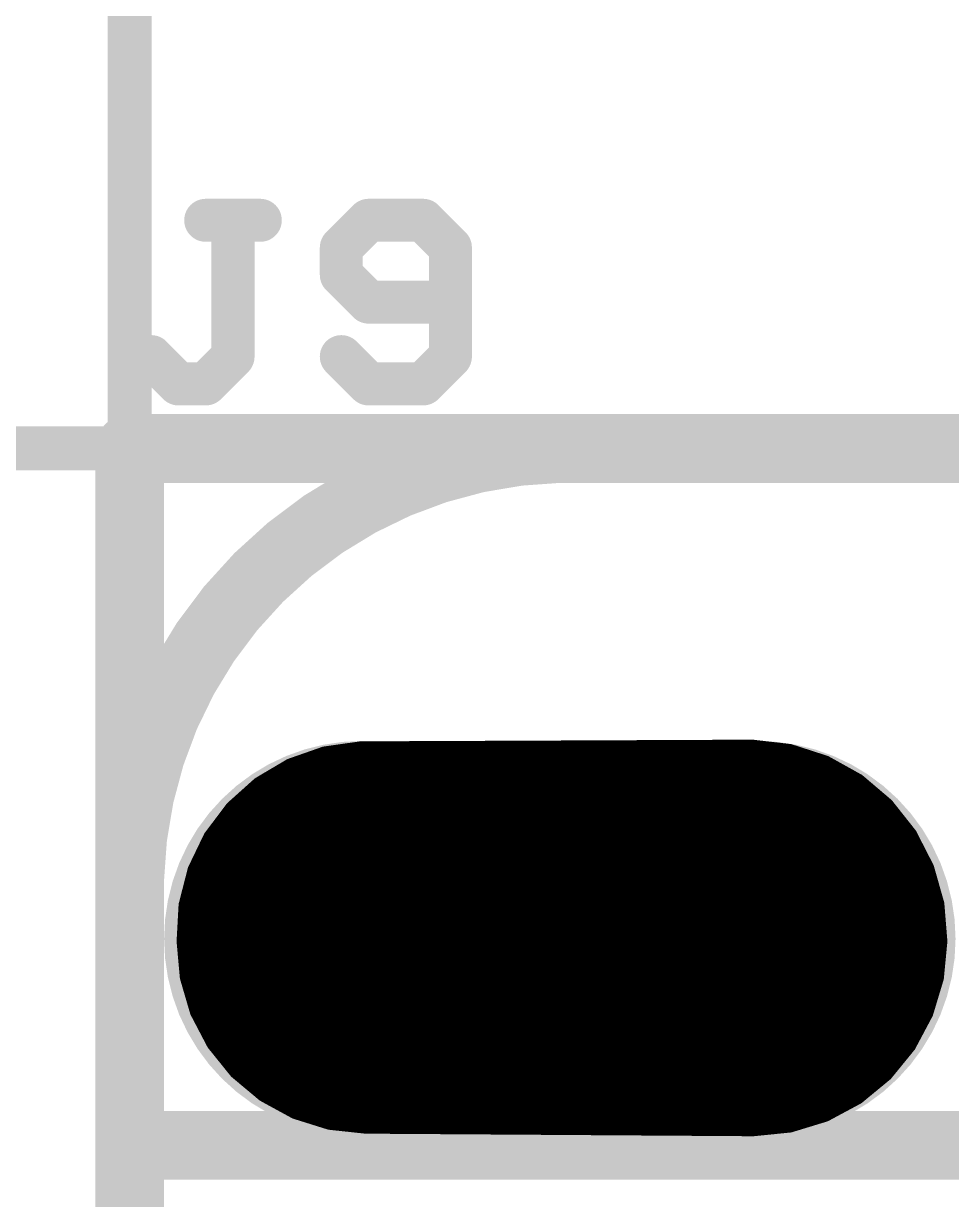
# Model space of a CAD drawing. Extents: x -32 to 75, y -66 to 21.
# Drawn here: x -0.314 to 2.426, y 11.753 to 15.225 of the extents above; entities that cross this region are included whole.
import ezdxf

# ---------------------------------------------------------------- set-up
doc = ezdxf.new("R2010")
doc.units = 0
for name, color, linetype in [('1', 12, 'CONTINUOUS'), ('16', 132, 'CONTINUOUS'), ('17', 110, 'CONTINUOUS'), ('20', 31, 'CONTINUOUS'), ('25', 253, 'CONTINUOUS'), ('29', 253, 'CONTINUOUS'), ('30', 253, 'CONTINUOUS'), ('44', 253, 'CONTINUOUS'), ('46', 140, 'CONTINUOUS'), ('47', 253, 'CONTINUOUS'), ('51', 53, 'CONTINUOUS')]:
    doc.layers.add(name, color=color, linetype=linetype)

# ---------------------------------------------------------------- blocks, each defined once
blk = doc.blocks.new('RECT')
blk.add_solid([(-0.5, -0.5), (0.5, -0.5), (-0.5, 0.5), (0.5, 0.5)])
blk = doc.blocks.new('LONGP100')
at = {"const_width": 1}
blk.add_lwpolyline([(-0.5, 0), (0.5, 0)], dxfattribs=at)
at = {"const_width": 0.5}
for points in [[(-0.5, 0.25, 1), (-0.5, -0.25)], [(0.5, -0.25, 1), (0.5, 0.25)]]:
    blk.add_lwpolyline(points, format="xyb", dxfattribs=at)

msp = doc.modelspace()

# ---------------------------------------------------------------- linework, layer by layer
at = {"layer": '1', "const_width": 0.2032}
for points in [[(4.8514, 13.97), (0, 13.97)], [(0, 13.97), (0, 11.9126)], [(0, 11.9126), (4.8514, 11.9126)]]:
    msp.add_lwpolyline(points, dxfattribs=at)
at = {"layer": '1', "const_width": 0.1016}
for points in [[(0, 14.0208, 1), (0, 13.9192)], [(0.0508, 13.97, 1), (-0.0508, 13.97)], [(0, 11.9634, 1), (0, 11.8618)], [(-0.0508, 11.9126, 1), (0.0508, 11.9126)]]:
    msp.add_lwpolyline(points, format="xyb", dxfattribs=at)
at = {"layer": '16', "const_width": 0.2032}
for points in [[(0, 11.9126), (0, 13.97)], [(0, 13.97), (4.8514, 13.97)], [(4.8514, 11.9126), (0, 11.9126)]]:
    msp.add_lwpolyline(points, dxfattribs=at)
at = {"layer": '16', "const_width": 0.1016}
for points in [[(0.0508, 13.97, 1), (-0.0508, 13.97)], [(0, 14.0208, 1), (0, 13.9192)], [(0, 11.9634, 1), (0, 11.8618)], [(-0.0508, 11.9126, 1), (0.0508, 11.9126)]]:
    msp.add_lwpolyline(points, format="xyb", dxfattribs=at)
at = {"layer": '20'}
for points, const_width in [([(1.27, 13.97, 0.4), (0, 12.7)], 0.2032), ([(1.27, 14.0208, 1), (1.27, 13.9192)], 0.1016), ([(1.2712, 13.9192, 1), (1.2688, 14.0208)], 0.1016), ([(0.0508, 12.7, 1), (-0.0508, 12.7)], 0.1016), ([(-0.0508, 12.7012, 1), (0.0508, 12.6988)], 0.1016)]:
    msp.add_lwpolyline(points, format="xyb", dxfattribs=dict(at, const_width=const_width))
at = {"layer": '20', "const_width": 0.2032}
for points in [[(6.35, 13.97), (1.27, 13.97)], [(0, 1.27), (0, 12.7)]]:
    msp.add_lwpolyline(points, dxfattribs=at)
at = {"layer": '25', "const_width": 0.0635}
for points in [[(0.2245, 14.6753, 1), (0.2245, 14.6118)], [(0.3368, 14.6435, 1), (0.2733, 14.6435)], [(0.3855, 14.6118, 1), (0.3855, 14.6753)], [(0.7053, 14.6753, 1), (0.7053, 14.6118)], [(0.7278, 14.6211, 1), (0.6829, 14.666)], [(0.8888, 14.666, 1), (0.8439, 14.6211)], [(0.8663, 14.6118, 1), (0.8663, 14.6753)], [(0.6566, 14.563, 1), (0.5931, 14.563)], [(0.6024, 14.5855, 1), (0.6473, 14.5406)], [(0.9786, 14.563, 1), (0.9151, 14.563)], [(0.9244, 14.5406, 1), (0.9693, 14.5855)], [(0.6473, 14.505, 1), (0.6024, 14.4601)], [(0.5931, 14.4825, 1), (0.6566, 14.4825)], [(0.7053, 14.4338, 1), (0.7053, 14.3703)], [(0.6829, 14.3796, 1), (0.7278, 14.4245)], [(0.9468, 14.3703, 1), (0.9468, 14.4338)], [(0.086, 14.2635, 1), (0.041, 14.2185)], [(0.3275, 14.2185, 1), (0.2826, 14.2635)], [(0.6473, 14.2635, 1), (0.6024, 14.2185)], [(0.9693, 14.2185, 1), (0.9244, 14.2635)], [(0.2733, 14.241, 1), (0.3368, 14.241)], [(0.9151, 14.241, 1), (0.9786, 14.241)], [(0.144, 14.1923, 1), (0.144, 14.1288)], [(0.1215, 14.138, 1), (0.1665, 14.183)], [(0.2021, 14.183, 1), (0.247, 14.138)], [(0.2245, 14.1288, 1), (0.2245, 14.1923)], [(0.7053, 14.1923, 1), (0.7053, 14.1288)], [(0.6829, 14.138, 1), (0.7278, 14.183)], [(0.8439, 14.183, 1), (0.8888, 14.138)], [(0.8663, 14.1288, 1), (0.8663, 14.1923)]]:
    msp.add_lwpolyline(points, format="xyb", dxfattribs=at)
at = {"layer": '25', "const_width": 0.127}
for points in [[(0.2245, 14.6435), (0.3855, 14.6435)], [(0.305, 14.241), (0.305, 14.6435)], [(0.7053, 14.6435), (0.6248, 14.563)], [(0.8663, 14.6435), (0.7053, 14.6435)], [(0.9468, 14.563), (0.8663, 14.6435)], [(0.6248, 14.563), (0.6248, 14.4825)], [(0.9468, 14.241), (0.9468, 14.563)], [(0.6248, 14.4825), (0.7053, 14.402)], [(0.7053, 14.402), (0.9468, 14.402)], [(0.0635, 14.241), (0.144, 14.1605)], [(0.2245, 14.1605), (0.305, 14.241)], [(0.6248, 14.241), (0.7053, 14.1605)], [(0.8663, 14.1605), (0.9468, 14.241)], [(0.144, 14.1605), (0.2245, 14.1605)], [(0.7053, 14.1605), (0.8663, 14.1605)]]:
    msp.add_lwpolyline(points, dxfattribs=at)
at = {"layer": '29', "const_width": 0.0178}
for points in [[(0.5724, 13.0808), (0.4692, 13.0446)], [(0.6807, 13.0962), (0.5724, 13.0808)], [(0.6158, 13.087), (1.9552, 13.087)], [(1.839, 13.1013), (0.6807, 13.0962)], [(1.9513, 13.0883), (1.839, 13.1013)], [(2.0588, 13.0535), (1.9513, 13.0883)], [(0.4888, 13.0514), (2.0626, 13.0514)], [(0.5394, 13.0692), (2.0103, 13.0692)], [(2.1576, 12.9985), (2.0588, 13.0535)], [(0.4692, 13.0446), (0.375, 12.9889)], [(0.4207, 13.0159), (2.1264, 13.0159)], [(0.4508, 13.0337), (2.0945, 13.0337)], [(0.375, 12.9889), (0.2936, 12.9159)], [(0.3655, 12.9803), (2.179, 12.9803)], [(0.3906, 12.9981), (2.1581, 12.9981)], [(2.2437, 12.9253), (2.1576, 12.9985)], [(0.3258, 12.9448), (2.2208, 12.9448)], [(0.3456, 12.9625), (2.1999, 12.9625)], [(0.2936, 12.9159), (0.2279, 12.8284)], [(0.2885, 12.9092), (2.2564, 12.9092)], [(0.3059, 12.927), (2.2417, 12.927)], [(2.3139, 12.8366), (2.2437, 12.9253)], [(0.2618, 12.8736), (2.2846, 12.8736)], [(0.2752, 12.8914), (2.2705, 12.8914)], [(0.2351, 12.8381), (2.3127, 12.8381)], [(0.2485, 12.8558), (2.2986, 12.8558)], [(0.2279, 12.8284), (0.1805, 12.7298)], [(0.224, 12.8203), (2.3222, 12.8203)], [(2.3654, 12.736), (2.3139, 12.8366)], [(0.2069, 12.7847), (2.3404, 12.7847)], [(0.2154, 12.8025), (2.3313, 12.8025)], [(0.1898, 12.7492), (2.3586, 12.7492)], [(0.1984, 12.7669), (2.3495, 12.7669)], [(2.3963, 12.6273), (2.3654, 12.736)], [(0.1805, 12.7298), (0.1533, 12.6238)], [(0.1764, 12.7136), (2.3718, 12.7136)], [(0.1813, 12.7314), (2.3667, 12.7314)], [(0.1672, 12.678), (2.3819, 12.678)], [(0.1718, 12.6958), (2.3768, 12.6958)], [(0.1581, 12.6425), (2.392, 12.6425)], [(0.1627, 12.6603), (2.3869, 12.6603)], [(0.1533, 12.6238), (0.1473, 12.5146)], [(0.1524, 12.6069), (2.3979, 12.6069)], [(0.1536, 12.6247), (2.3965, 12.6247)], [(2.4054, 12.5146), (2.3963, 12.6273)], [(0.1504, 12.5713), (2.4008, 12.5713)], [(0.1514, 12.5891), (2.3994, 12.5891)], [(0.1485, 12.5358), (2.4037, 12.5358)], [(0.1495, 12.5536), (2.4022, 12.5536)], [(0.1473, 12.5146), (0.157, 12.4065)], [(0.1475, 12.518), (2.4051, 12.518)], [(0.1486, 12.5002), (2.404, 12.5002)], [(2.3948, 12.4043), (2.4054, 12.5146)], [(0.1502, 12.4824), (2.4023, 12.4824)], [(0.1518, 12.4647), (2.4006, 12.4647)], [(0.1534, 12.4469), (2.3989, 12.4469)], [(0.155, 12.4291), (2.3972, 12.4291)], [(0.1565, 12.4113), (2.3954, 12.4113)], [(0.157, 12.4065), (0.1875, 12.3023)], [(0.1608, 12.3935), (2.3915, 12.3935)], [(2.3628, 12.2982), (2.3948, 12.4043)], [(0.166, 12.3758), (2.3862, 12.3758)], [(0.1712, 12.358), (2.3808, 12.358)], [(0.1764, 12.3402), (2.3755, 12.3402)], [(0.1816, 12.3224), (2.3701, 12.3224)], [(0.1868, 12.3046), (2.3648, 12.3046)], [(0.1875, 12.3023), (0.2378, 12.2061)], [(0.1956, 12.2868), (2.3568, 12.2868)], [(2.3108, 12.2004), (2.3628, 12.2982)], [(0.2049, 12.2691), (2.3473, 12.2691)], [(0.2142, 12.2513), (2.3379, 12.2513)], [(0.2235, 12.2335), (2.3284, 12.2335)], [(0.2328, 12.2157), (2.319, 12.2157)], [(0.2378, 12.2061), (0.3059, 12.1216)], [(0.2444, 12.1979), (2.3088, 12.1979)], [(0.2587, 12.1802), (2.2943, 12.1802)], [(2.2408, 12.1146), (2.3108, 12.2004)], [(0.273, 12.1624), (2.2798, 12.1624)], [(0.2874, 12.1446), (2.2653, 12.1446)], [(0.3017, 12.1268), (2.2507, 12.1268)], [(0.3059, 12.1216), (0.3892, 12.0519)], [(0.3209, 12.109), (2.234, 12.109)], [(2.1553, 12.0441), (2.2408, 12.1146)], [(0.3422, 12.0913), (2.2124, 12.0913)], [(0.3634, 12.0735), (2.1909, 12.0735)], [(0.3847, 12.0557), (2.1693, 12.0557)], [(0.3892, 12.0519), (0.4844, 11.9999)], [(2.0577, 11.9917), (2.1553, 12.0441)], [(0.4148, 12.0379), (2.1437, 12.0379)], [(0.4474, 12.0201), (2.1106, 12.0201)], [(0.4799, 12.0023), (2.0775, 12.0023)], [(0.4844, 11.9999), (0.588, 11.9674)], [(0.5333, 11.9846), (2.0344, 11.9846)], [(1.9517, 11.9593), (2.0577, 11.9917)], [(0.588, 11.9674), (0.696, 11.9558)], [(0.5939, 11.9668), (1.9763, 11.9668)], [(0.696, 11.9558), (1.8415, 11.9482)], [(1.7156, 11.949), (1.8498, 11.949)], [(1.8415, 11.9482), (1.9517, 11.9593)]]:
    msp.add_lwpolyline(points, dxfattribs=at)
at = {"layer": '29', "const_width": 0.0089}
for points in [[(0.5718, 13.0852, 1), (0.573, 13.0764)], [(0.5739, 13.0766, 1), (0.5709, 13.085)], [(0.6158, 13.0914, 1), (0.6158, 13.0826)], [(0.6807, 13.1007, 1), (0.6807, 13.0918)], [(0.6813, 13.0918, 1), (0.6801, 13.1006)], [(1.8395, 13.1057, 1), (1.8384, 13.0969)], [(1.839, 13.0969, 1), (1.8389, 13.1058)], [(1.9526, 13.0925, 1), (1.9499, 13.084)], [(1.9507, 13.0838, 1), (1.9518, 13.0927)], [(1.9552, 13.0826, 1), (1.9552, 13.0914)], [(0.4888, 13.0559, 1), (0.4888, 13.047)], [(0.5394, 13.0737, 1), (0.5394, 13.0648)], [(2.0103, 13.0648, 1), (2.0103, 13.0737)], [(2.061, 13.0574, 1), (2.0567, 13.0497)], [(2.0575, 13.0493, 1), (2.0602, 13.0578)], [(2.0626, 13.047, 1), (2.0626, 13.0559)], [(0.4207, 13.0203, 1), (0.4207, 13.0114)], [(0.4508, 13.0381, 1), (0.4508, 13.0292)], [(0.4677, 13.0488, 1), (0.4707, 13.0404)], [(0.4715, 13.0407, 1), (0.4669, 13.0484)], [(2.0945, 13.0292, 1), (2.0945, 13.0381)], [(2.1264, 13.0114, 1), (2.1264, 13.0203)], [(0.3655, 12.9848, 1), (0.3655, 12.9759)], [(0.3728, 12.9927, 1), (0.3773, 12.985)], [(0.378, 12.9856, 1), (0.3721, 12.9922)], [(0.3906, 13.0025, 1), (0.3906, 12.9936)], [(2.1605, 13.0019, 1), (2.1547, 12.9951)], [(2.1554, 12.9946, 1), (2.1597, 13.0024)], [(2.1581, 12.9936, 1), (2.1581, 13.0025)], [(2.179, 12.9759, 1), (2.179, 12.9848)], [(0.3258, 12.9492, 1), (0.3258, 12.9403)], [(0.3456, 12.967, 1), (0.3456, 12.9581)], [(2.1999, 12.9581, 1), (2.1999, 12.967)], [(2.2208, 12.9403, 1), (2.2208, 12.9492)], [(0.2885, 12.9136, 1), (0.2885, 12.9047)], [(0.2906, 12.9192, 1), (0.2965, 12.9126)], [(0.2971, 12.9132, 1), (0.29, 12.9186)], [(0.3059, 12.9314, 1), (0.3059, 12.9225)], [(2.2472, 12.928, 1), (2.2402, 12.9225)], [(2.2408, 12.9219, 1), (2.2466, 12.9286)], [(2.2417, 12.9225, 1), (2.2417, 12.9314)], [(2.2564, 12.9047, 1), (2.2564, 12.9136)], [(0.2618, 12.8781, 1), (0.2618, 12.8692)], [(0.2752, 12.8959, 1), (0.2752, 12.887)], [(2.2705, 12.887, 1), (2.2705, 12.8959)], [(2.2846, 12.8692, 1), (2.2846, 12.8781)], [(0.2351, 12.8425, 1), (0.2351, 12.8336)], [(0.2485, 12.8603, 1), (0.2485, 12.8514)], [(2.2986, 12.8514, 1), (2.2986, 12.8603)], [(2.3127, 12.8336, 1), (2.3127, 12.8425)], [(0.224, 12.8247, 1), (0.224, 12.8158)], [(0.2243, 12.8311, 1), (0.2314, 12.8257)], [(0.2319, 12.8265, 1), (0.2239, 12.8303)], [(2.3178, 12.8387, 1), (2.3099, 12.8346)], [(2.3104, 12.8339, 1), (2.3173, 12.8394)], [(2.3222, 12.8158, 1), (2.3222, 12.8247)], [(0.2069, 12.7892, 1), (0.2069, 12.7803)], [(0.2154, 12.8069, 1), (0.2154, 12.7981)], [(2.3313, 12.7981, 1), (2.3313, 12.8069)], [(2.3404, 12.7803, 1), (2.3404, 12.7892)], [(0.1898, 12.7536, 1), (0.1898, 12.7447)], [(0.1984, 12.7714, 1), (0.1984, 12.7625)], [(2.3495, 12.7625, 1), (2.3495, 12.7714)], [(2.3586, 12.7447, 1), (2.3586, 12.7536)], [(2.3697, 12.7372, 1), (2.3611, 12.7348)], [(2.3614, 12.734, 1), (2.3693, 12.738)], [(0.1764, 12.718, 1), (0.1764, 12.7091)], [(0.1765, 12.7317, 1), (0.1845, 12.7279)], [(0.1848, 12.7287, 1), (0.1762, 12.7309)], [(0.1813, 12.7358, 1), (0.1813, 12.7269)], [(2.3667, 12.7269, 1), (2.3667, 12.7358)], [(2.3718, 12.7091, 1), (2.3718, 12.718)], [(0.1672, 12.6825, 1), (0.1672, 12.6736)], [(0.1718, 12.7003, 1), (0.1718, 12.6914)], [(2.3768, 12.6914, 1), (2.3768, 12.7003)], [(2.3819, 12.6736, 1), (2.3819, 12.6825)], [(0.1581, 12.6469, 1), (0.1581, 12.638)], [(0.1627, 12.6647, 1), (0.1627, 12.6558)], [(2.3869, 12.6558, 1), (2.3869, 12.6647)], [(2.392, 12.638, 1), (2.392, 12.6469)], [(0.1524, 12.6114, 1), (0.1524, 12.6025)], [(0.1578, 12.6236, 1), (0.1489, 12.6241)], [(0.149, 12.6249, 1), (0.1576, 12.6227)], [(0.1536, 12.6291, 1), (0.1536, 12.6202)], [(2.4007, 12.6276, 1), (2.3919, 12.6269)], [(2.392, 12.626, 1), (2.4006, 12.6285)], [(2.3965, 12.6202, 1), (2.3965, 12.6291)], [(2.3979, 12.6025, 1), (2.3979, 12.6114)], [(0.1504, 12.5758, 1), (0.1504, 12.5669)], [(0.1514, 12.5936, 1), (0.1514, 12.5847)], [(2.3994, 12.5847, 1), (2.3994, 12.5936)], [(2.4008, 12.5669, 1), (2.4008, 12.5758)], [(0.1485, 12.5402, 1), (0.1485, 12.5313)], [(0.1495, 12.558, 1), (0.1495, 12.5491)], [(2.4022, 12.5491, 1), (2.4022, 12.558)], [(2.4037, 12.5313, 1), (2.4037, 12.5402)], [(0.1517, 12.515, 1), (0.1429, 12.5142)], [(0.1429, 12.5148, 1), (0.1518, 12.5143)], [(0.1475, 12.5224, 1), (0.1475, 12.5136)], [(0.1486, 12.5047, 1), (0.1486, 12.4958)], [(2.4098, 12.5142, 1), (2.401, 12.515)], [(2.401, 12.5142, 1), (2.4098, 12.5149)], [(2.404, 12.4958, 1), (2.404, 12.5047)], [(2.4051, 12.5136, 1), (2.4051, 12.5224)], [(0.1502, 12.4869, 1), (0.1502, 12.478)], [(0.1518, 12.4691, 1), (0.1518, 12.4602)], [(2.4006, 12.4602, 1), (2.4006, 12.4691)], [(2.4023, 12.478, 1), (2.4023, 12.4869)], [(0.1534, 12.4513, 1), (0.1534, 12.4424)], [(0.155, 12.4335, 1), (0.155, 12.4246)], [(2.3972, 12.4246, 1), (2.3972, 12.4335)], [(2.3989, 12.4424, 1), (2.3989, 12.4513)], [(0.1565, 12.4158, 1), (0.1565, 12.4069)], [(0.1612, 12.4077, 1), (0.1527, 12.4052)], [(0.1525, 12.4061, 1), (0.1614, 12.4069)], [(0.1608, 12.398, 1), (0.1608, 12.3891)], [(2.3903, 12.4047, 1), (2.3992, 12.4039)], [(2.399, 12.403, 1), (2.3905, 12.4056)], [(2.3915, 12.3891, 1), (2.3915, 12.398)], [(2.3954, 12.4069, 1), (2.3954, 12.4158)], [(0.166, 12.3802, 1), (0.166, 12.3713)], [(0.1712, 12.3624, 1), (0.1712, 12.3535)], [(2.3808, 12.3535, 1), (2.3808, 12.3624)], [(2.3862, 12.3713, 1), (2.3862, 12.3802)], [(0.1764, 12.3446, 1), (0.1764, 12.3357)], [(0.1816, 12.3269, 1), (0.1816, 12.318)], [(2.3701, 12.318, 1), (2.3701, 12.3269)], [(2.3755, 12.3357, 1), (2.3755, 12.3446)], [(0.1868, 12.3091, 1), (0.1868, 12.3002)], [(0.1915, 12.3044, 1), (0.1836, 12.3002)], [(0.1833, 12.301, 1), (0.1918, 12.3035)], [(0.1956, 12.2913, 1), (0.1956, 12.2824)], [(2.3568, 12.2824, 1), (2.3568, 12.2913)], [(2.3586, 12.2995, 1), (2.3671, 12.2969)], [(2.3668, 12.2961, 1), (2.3589, 12.3003)], [(2.3648, 12.3002, 1), (2.3648, 12.3091)], [(0.2049, 12.2735, 1), (0.2049, 12.2646)], [(0.2142, 12.2557, 1), (0.2142, 12.2468)], [(2.3379, 12.2468, 1), (2.3379, 12.2557)], [(2.3473, 12.2646, 1), (2.3473, 12.2735)], [(0.2235, 12.2379, 1), (0.2235, 12.2291)], [(0.2328, 12.2202, 1), (0.2328, 12.2113)], [(2.319, 12.2113, 1), (2.319, 12.2202)], [(2.3284, 12.2291, 1), (2.3284, 12.2379)], [(0.2413, 12.2089, 1), (0.2344, 12.2033)], [(0.2339, 12.204, 1), (0.2418, 12.2082)], [(0.2444, 12.2024, 1), (0.2444, 12.1935)], [(0.2587, 12.1846, 1), (0.2587, 12.1757)], [(2.2943, 12.1757, 1), (2.2943, 12.1846)], [(2.3069, 12.2025, 1), (2.3148, 12.1983)], [(2.3143, 12.1976, 1), (2.3074, 12.2032)], [(2.3088, 12.1935, 1), (2.3088, 12.2024)], [(0.273, 12.1668, 1), (0.273, 12.1579)], [(0.2874, 12.149, 1), (0.2874, 12.1401)], [(2.2653, 12.1401, 1), (2.2653, 12.149)], [(2.2798, 12.1579, 1), (2.2798, 12.1668)], [(0.3017, 12.1313, 1), (0.3017, 12.1224)], [(0.3088, 12.125, 1), (0.3031, 12.1181)], [(0.3024, 12.1188, 1), (0.3094, 12.1243)], [(0.3209, 12.1135, 1), (0.3209, 12.1046)], [(2.234, 12.1046, 1), (2.234, 12.1135)], [(2.2373, 12.1174, 1), (2.2442, 12.1118)], [(2.2436, 12.1112, 1), (2.2379, 12.118)], [(2.2507, 12.1224, 1), (2.2507, 12.1313)], [(0.3422, 12.0957, 1), (0.3422, 12.0868)], [(2.2124, 12.0868, 1), (2.2124, 12.0957)], [(0.3634, 12.0779, 1), (0.3634, 12.069)], [(0.3847, 12.0601, 1), (0.3847, 12.0512)], [(0.3913, 12.0558, 1), (0.3871, 12.048)], [(0.3863, 12.0485, 1), (0.392, 12.0553)], [(2.1524, 12.0475, 1), (2.1581, 12.0407)], [(2.1574, 12.0402, 1), (2.1532, 12.048)], [(2.1693, 12.0512, 1), (2.1693, 12.0601)], [(2.1909, 12.069, 1), (2.1909, 12.0779)], [(0.4148, 12.0424, 1), (0.4148, 12.0335)], [(0.4474, 12.0246, 1), (0.4474, 12.0157)], [(2.1106, 12.0157, 1), (2.1106, 12.0246)], [(2.1437, 12.0335, 1), (2.1437, 12.0424)], [(0.4799, 12.0068, 1), (0.4799, 11.9979)], [(0.4858, 12.0041, 1), (0.4831, 11.9956)], [(0.4823, 11.996, 1), (0.4866, 12.0038)], [(0.5333, 11.989, 1), (0.5333, 11.9801)], [(2.0344, 11.9801, 1), (2.0344, 11.989)], [(2.0556, 11.9956, 1), (2.0598, 11.9878)], [(2.059, 11.9874, 1), (2.0564, 11.9959)], [(2.0775, 11.9979, 1), (2.0775, 12.0068)], [(0.5885, 11.9718, 1), (0.5876, 11.963)], [(0.5867, 11.9632, 1), (0.5894, 11.9717)], [(0.5939, 11.9712, 1), (0.5939, 11.9623)], [(0.696, 11.9602, 1), (0.6959, 11.9513)], [(0.6955, 11.9514, 1), (0.6964, 11.9602)], [(1.7156, 11.9534, 1), (1.7156, 11.9446)], [(1.8411, 11.9526, 1), (1.8419, 11.9437)], [(1.8415, 11.9437, 1), (1.8415, 11.9526)], [(1.8498, 11.9446, 1), (1.8498, 11.9534)], [(1.9504, 11.9635, 1), (1.953, 11.955)], [(1.9522, 11.9548, 1), (1.9513, 11.9637)], [(1.9763, 11.9623, 1), (1.9763, 11.9712)]]:
    msp.add_lwpolyline(points, format="xyb", dxfattribs=at)
at = {"layer": '30', "const_width": 0.0178}
for points in [[(0.5724, 13.0808), (0.4692, 13.0446)], [(0.6807, 13.0962), (0.5724, 13.0808)], [(0.6158, 13.087), (1.9552, 13.087)], [(1.839, 13.1013), (0.6807, 13.0962)], [(1.9513, 13.0883), (1.839, 13.1013)], [(2.0588, 13.0535), (1.9513, 13.0883)], [(0.4888, 13.0514), (2.0626, 13.0514)], [(0.5394, 13.0692), (2.0103, 13.0692)], [(2.1576, 12.9985), (2.0588, 13.0535)], [(0.4692, 13.0446), (0.375, 12.9889)], [(0.4207, 13.0159), (2.1264, 13.0159)], [(0.4508, 13.0337), (2.0945, 13.0337)], [(0.375, 12.9889), (0.2936, 12.9159)], [(0.3655, 12.9803), (2.179, 12.9803)], [(0.3906, 12.9981), (2.1581, 12.9981)], [(2.2437, 12.9253), (2.1576, 12.9985)], [(0.3258, 12.9448), (2.2208, 12.9448)], [(0.3456, 12.9625), (2.1999, 12.9625)], [(0.2936, 12.9159), (0.2279, 12.8284)], [(0.2885, 12.9092), (2.2564, 12.9092)], [(0.3059, 12.927), (2.2417, 12.927)], [(2.3139, 12.8366), (2.2437, 12.9253)], [(0.2618, 12.8736), (2.2846, 12.8736)], [(0.2752, 12.8914), (2.2705, 12.8914)], [(0.2351, 12.8381), (2.3127, 12.8381)], [(0.2485, 12.8558), (2.2986, 12.8558)], [(0.2279, 12.8284), (0.1805, 12.7298)], [(0.224, 12.8203), (2.3222, 12.8203)], [(2.3654, 12.736), (2.3139, 12.8366)], [(0.2069, 12.7847), (2.3404, 12.7847)], [(0.2154, 12.8025), (2.3313, 12.8025)], [(0.1898, 12.7492), (2.3586, 12.7492)], [(0.1984, 12.7669), (2.3495, 12.7669)], [(2.3963, 12.6273), (2.3654, 12.736)], [(0.1805, 12.7298), (0.1533, 12.6238)], [(0.1764, 12.7136), (2.3718, 12.7136)], [(0.1813, 12.7314), (2.3667, 12.7314)], [(0.1672, 12.678), (2.3819, 12.678)], [(0.1718, 12.6958), (2.3768, 12.6958)], [(0.1581, 12.6425), (2.392, 12.6425)], [(0.1627, 12.6603), (2.3869, 12.6603)], [(0.1533, 12.6238), (0.1473, 12.5146)], [(0.1524, 12.6069), (2.3979, 12.6069)], [(0.1536, 12.6247), (2.3965, 12.6247)], [(2.4054, 12.5146), (2.3963, 12.6273)], [(0.1504, 12.5713), (2.4008, 12.5713)], [(0.1514, 12.5891), (2.3994, 12.5891)], [(0.1485, 12.5358), (2.4037, 12.5358)], [(0.1495, 12.5536), (2.4022, 12.5536)], [(0.1473, 12.5146), (0.157, 12.4065)], [(0.1475, 12.518), (2.4051, 12.518)], [(0.1486, 12.5002), (2.404, 12.5002)], [(2.3948, 12.4043), (2.4054, 12.5146)], [(0.1502, 12.4824), (2.4023, 12.4824)], [(0.1518, 12.4647), (2.4006, 12.4647)], [(0.1534, 12.4469), (2.3989, 12.4469)], [(0.155, 12.4291), (2.3972, 12.4291)], [(0.1565, 12.4113), (2.3954, 12.4113)], [(0.157, 12.4065), (0.1875, 12.3023)], [(0.1608, 12.3935), (2.3915, 12.3935)], [(2.3628, 12.2982), (2.3948, 12.4043)], [(0.166, 12.3758), (2.3862, 12.3758)], [(0.1712, 12.358), (2.3808, 12.358)], [(0.1764, 12.3402), (2.3755, 12.3402)], [(0.1816, 12.3224), (2.3701, 12.3224)], [(0.1868, 12.3046), (2.3648, 12.3046)], [(0.1875, 12.3023), (0.2378, 12.2061)], [(0.1956, 12.2868), (2.3568, 12.2868)], [(2.3108, 12.2004), (2.3628, 12.2982)], [(0.2049, 12.2691), (2.3473, 12.2691)], [(0.2142, 12.2513), (2.3379, 12.2513)], [(0.2235, 12.2335), (2.3284, 12.2335)], [(0.2328, 12.2157), (2.319, 12.2157)], [(0.2378, 12.2061), (0.3059, 12.1216)], [(0.2444, 12.1979), (2.3088, 12.1979)], [(0.2587, 12.1802), (2.2943, 12.1802)], [(2.2408, 12.1146), (2.3108, 12.2004)], [(0.273, 12.1624), (2.2798, 12.1624)], [(0.2874, 12.1446), (2.2653, 12.1446)], [(0.3017, 12.1268), (2.2507, 12.1268)], [(0.3059, 12.1216), (0.3892, 12.0519)], [(0.3209, 12.109), (2.234, 12.109)], [(2.1553, 12.0441), (2.2408, 12.1146)], [(0.3422, 12.0913), (2.2124, 12.0913)], [(0.3634, 12.0735), (2.1909, 12.0735)], [(0.3847, 12.0557), (2.1693, 12.0557)], [(0.3892, 12.0519), (0.4844, 11.9999)], [(2.0577, 11.9917), (2.1553, 12.0441)], [(0.4148, 12.0379), (2.1437, 12.0379)], [(0.4474, 12.0201), (2.1106, 12.0201)], [(0.4799, 12.0023), (2.0775, 12.0023)], [(0.4844, 11.9999), (0.588, 11.9674)], [(0.5333, 11.9846), (2.0344, 11.9846)], [(1.9517, 11.9593), (2.0577, 11.9917)], [(0.588, 11.9674), (0.696, 11.9558)], [(0.5939, 11.9668), (1.9763, 11.9668)], [(0.696, 11.9558), (1.8415, 11.9482)], [(1.7156, 11.949), (1.8498, 11.949)], [(1.8415, 11.9482), (1.9517, 11.9593)]]:
    msp.add_lwpolyline(points, dxfattribs=at)
at = {"layer": '30', "const_width": 0.0089}
for points in [[(0.5718, 13.0852, 1), (0.573, 13.0764)], [(0.5739, 13.0766, 1), (0.5709, 13.085)], [(0.6158, 13.0914, 1), (0.6158, 13.0826)], [(0.6807, 13.1007, 1), (0.6807, 13.0918)], [(0.6813, 13.0918, 1), (0.6801, 13.1006)], [(1.8395, 13.1057, 1), (1.8384, 13.0969)], [(1.839, 13.0969, 1), (1.8389, 13.1058)], [(1.9526, 13.0925, 1), (1.9499, 13.084)], [(1.9507, 13.0838, 1), (1.9518, 13.0927)], [(1.9552, 13.0826, 1), (1.9552, 13.0914)], [(0.4888, 13.0559, 1), (0.4888, 13.047)], [(0.5394, 13.0737, 1), (0.5394, 13.0648)], [(2.0103, 13.0648, 1), (2.0103, 13.0737)], [(2.061, 13.0574, 1), (2.0567, 13.0497)], [(2.0575, 13.0493, 1), (2.0602, 13.0578)], [(2.0626, 13.047, 1), (2.0626, 13.0559)], [(0.4207, 13.0203, 1), (0.4207, 13.0114)], [(0.4508, 13.0381, 1), (0.4508, 13.0292)], [(0.4677, 13.0488, 1), (0.4707, 13.0404)], [(0.4715, 13.0407, 1), (0.4669, 13.0484)], [(2.0945, 13.0292, 1), (2.0945, 13.0381)], [(2.1264, 13.0114, 1), (2.1264, 13.0203)], [(0.3655, 12.9848, 1), (0.3655, 12.9759)], [(0.3728, 12.9927, 1), (0.3773, 12.985)], [(0.378, 12.9856, 1), (0.3721, 12.9922)], [(0.3906, 13.0025, 1), (0.3906, 12.9936)], [(2.1605, 13.0019, 1), (2.1547, 12.9951)], [(2.1554, 12.9946, 1), (2.1597, 13.0024)], [(2.1581, 12.9936, 1), (2.1581, 13.0025)], [(2.179, 12.9759, 1), (2.179, 12.9848)], [(0.3258, 12.9492, 1), (0.3258, 12.9403)], [(0.3456, 12.967, 1), (0.3456, 12.9581)], [(2.1999, 12.9581, 1), (2.1999, 12.967)], [(2.2208, 12.9403, 1), (2.2208, 12.9492)], [(0.2885, 12.9136, 1), (0.2885, 12.9047)], [(0.2906, 12.9192, 1), (0.2965, 12.9126)], [(0.2971, 12.9132, 1), (0.29, 12.9186)], [(0.3059, 12.9314, 1), (0.3059, 12.9225)], [(2.2472, 12.928, 1), (2.2402, 12.9225)], [(2.2408, 12.9219, 1), (2.2466, 12.9286)], [(2.2417, 12.9225, 1), (2.2417, 12.9314)], [(2.2564, 12.9047, 1), (2.2564, 12.9136)], [(0.2618, 12.8781, 1), (0.2618, 12.8692)], [(0.2752, 12.8959, 1), (0.2752, 12.887)], [(2.2705, 12.887, 1), (2.2705, 12.8959)], [(2.2846, 12.8692, 1), (2.2846, 12.8781)], [(0.2351, 12.8425, 1), (0.2351, 12.8336)], [(0.2485, 12.8603, 1), (0.2485, 12.8514)], [(2.2986, 12.8514, 1), (2.2986, 12.8603)], [(2.3127, 12.8336, 1), (2.3127, 12.8425)], [(0.224, 12.8247, 1), (0.224, 12.8158)], [(0.2243, 12.8311, 1), (0.2314, 12.8257)], [(0.2319, 12.8265, 1), (0.2239, 12.8303)], [(2.3178, 12.8387, 1), (2.3099, 12.8346)], [(2.3104, 12.8339, 1), (2.3173, 12.8394)], [(2.3222, 12.8158, 1), (2.3222, 12.8247)], [(0.2069, 12.7892, 1), (0.2069, 12.7803)], [(0.2154, 12.8069, 1), (0.2154, 12.7981)], [(2.3313, 12.7981, 1), (2.3313, 12.8069)], [(2.3404, 12.7803, 1), (2.3404, 12.7892)], [(0.1898, 12.7536, 1), (0.1898, 12.7447)], [(0.1984, 12.7714, 1), (0.1984, 12.7625)], [(2.3495, 12.7625, 1), (2.3495, 12.7714)], [(2.3586, 12.7447, 1), (2.3586, 12.7536)], [(2.3697, 12.7372, 1), (2.3611, 12.7348)], [(2.3614, 12.734, 1), (2.3693, 12.738)], [(0.1764, 12.718, 1), (0.1764, 12.7091)], [(0.1765, 12.7317, 1), (0.1845, 12.7279)], [(0.1848, 12.7287, 1), (0.1762, 12.7309)], [(0.1813, 12.7358, 1), (0.1813, 12.7269)], [(2.3667, 12.7269, 1), (2.3667, 12.7358)], [(2.3718, 12.7091, 1), (2.3718, 12.718)], [(0.1672, 12.6825, 1), (0.1672, 12.6736)], [(0.1718, 12.7003, 1), (0.1718, 12.6914)], [(2.3768, 12.6914, 1), (2.3768, 12.7003)], [(2.3819, 12.6736, 1), (2.3819, 12.6825)], [(0.1581, 12.6469, 1), (0.1581, 12.638)], [(0.1627, 12.6647, 1), (0.1627, 12.6558)], [(2.3869, 12.6558, 1), (2.3869, 12.6647)], [(2.392, 12.638, 1), (2.392, 12.6469)], [(0.1524, 12.6114, 1), (0.1524, 12.6025)], [(0.1578, 12.6236, 1), (0.1489, 12.6241)], [(0.149, 12.6249, 1), (0.1576, 12.6227)], [(0.1536, 12.6291, 1), (0.1536, 12.6202)], [(2.4007, 12.6276, 1), (2.3919, 12.6269)], [(2.392, 12.626, 1), (2.4006, 12.6285)], [(2.3965, 12.6202, 1), (2.3965, 12.6291)], [(2.3979, 12.6025, 1), (2.3979, 12.6114)], [(0.1504, 12.5758, 1), (0.1504, 12.5669)], [(0.1514, 12.5936, 1), (0.1514, 12.5847)], [(2.3994, 12.5847, 1), (2.3994, 12.5936)], [(2.4008, 12.5669, 1), (2.4008, 12.5758)], [(0.1485, 12.5402, 1), (0.1485, 12.5313)], [(0.1495, 12.558, 1), (0.1495, 12.5491)], [(2.4022, 12.5491, 1), (2.4022, 12.558)], [(2.4037, 12.5313, 1), (2.4037, 12.5402)], [(0.1517, 12.515, 1), (0.1429, 12.5142)], [(0.1429, 12.5148, 1), (0.1518, 12.5143)], [(0.1475, 12.5224, 1), (0.1475, 12.5136)], [(0.1486, 12.5047, 1), (0.1486, 12.4958)], [(2.4098, 12.5142, 1), (2.401, 12.515)], [(2.401, 12.5142, 1), (2.4098, 12.5149)], [(2.404, 12.4958, 1), (2.404, 12.5047)], [(2.4051, 12.5136, 1), (2.4051, 12.5224)], [(0.1502, 12.4869, 1), (0.1502, 12.478)], [(0.1518, 12.4691, 1), (0.1518, 12.4602)], [(2.4006, 12.4602, 1), (2.4006, 12.4691)], [(2.4023, 12.478, 1), (2.4023, 12.4869)], [(0.1534, 12.4513, 1), (0.1534, 12.4424)], [(0.155, 12.4335, 1), (0.155, 12.4246)], [(2.3972, 12.4246, 1), (2.3972, 12.4335)], [(2.3989, 12.4424, 1), (2.3989, 12.4513)], [(0.1565, 12.4158, 1), (0.1565, 12.4069)], [(0.1612, 12.4077, 1), (0.1527, 12.4052)], [(0.1525, 12.4061, 1), (0.1614, 12.4069)], [(0.1608, 12.398, 1), (0.1608, 12.3891)], [(2.3903, 12.4047, 1), (2.3992, 12.4039)], [(2.399, 12.403, 1), (2.3905, 12.4056)], [(2.3915, 12.3891, 1), (2.3915, 12.398)], [(2.3954, 12.4069, 1), (2.3954, 12.4158)], [(0.166, 12.3802, 1), (0.166, 12.3713)], [(0.1712, 12.3624, 1), (0.1712, 12.3535)], [(2.3808, 12.3535, 1), (2.3808, 12.3624)], [(2.3862, 12.3713, 1), (2.3862, 12.3802)], [(0.1764, 12.3446, 1), (0.1764, 12.3357)], [(0.1816, 12.3269, 1), (0.1816, 12.318)], [(2.3701, 12.318, 1), (2.3701, 12.3269)], [(2.3755, 12.3357, 1), (2.3755, 12.3446)], [(0.1868, 12.3091, 1), (0.1868, 12.3002)], [(0.1915, 12.3044, 1), (0.1836, 12.3002)], [(0.1833, 12.301, 1), (0.1918, 12.3035)], [(0.1956, 12.2913, 1), (0.1956, 12.2824)], [(2.3568, 12.2824, 1), (2.3568, 12.2913)], [(2.3586, 12.2995, 1), (2.3671, 12.2969)], [(2.3668, 12.2961, 1), (2.3589, 12.3003)], [(2.3648, 12.3002, 1), (2.3648, 12.3091)], [(0.2049, 12.2735, 1), (0.2049, 12.2646)], [(0.2142, 12.2557, 1), (0.2142, 12.2468)], [(2.3379, 12.2468, 1), (2.3379, 12.2557)], [(2.3473, 12.2646, 1), (2.3473, 12.2735)], [(0.2235, 12.2379, 1), (0.2235, 12.2291)], [(0.2328, 12.2202, 1), (0.2328, 12.2113)], [(2.319, 12.2113, 1), (2.319, 12.2202)], [(2.3284, 12.2291, 1), (2.3284, 12.2379)], [(0.2413, 12.2089, 1), (0.2344, 12.2033)], [(0.2339, 12.204, 1), (0.2418, 12.2082)], [(0.2444, 12.2024, 1), (0.2444, 12.1935)], [(0.2587, 12.1846, 1), (0.2587, 12.1757)], [(2.2943, 12.1757, 1), (2.2943, 12.1846)], [(2.3069, 12.2025, 1), (2.3148, 12.1983)], [(2.3143, 12.1976, 1), (2.3074, 12.2032)], [(2.3088, 12.1935, 1), (2.3088, 12.2024)], [(0.273, 12.1668, 1), (0.273, 12.1579)], [(0.2874, 12.149, 1), (0.2874, 12.1401)], [(2.2653, 12.1401, 1), (2.2653, 12.149)], [(2.2798, 12.1579, 1), (2.2798, 12.1668)], [(0.3017, 12.1313, 1), (0.3017, 12.1224)], [(0.3088, 12.125, 1), (0.3031, 12.1181)], [(0.3024, 12.1188, 1), (0.3094, 12.1243)], [(0.3209, 12.1135, 1), (0.3209, 12.1046)], [(2.234, 12.1046, 1), (2.234, 12.1135)], [(2.2373, 12.1174, 1), (2.2442, 12.1118)], [(2.2436, 12.1112, 1), (2.2379, 12.118)], [(2.2507, 12.1224, 1), (2.2507, 12.1313)], [(0.3422, 12.0957, 1), (0.3422, 12.0868)], [(2.2124, 12.0868, 1), (2.2124, 12.0957)], [(0.3634, 12.0779, 1), (0.3634, 12.069)], [(0.3847, 12.0601, 1), (0.3847, 12.0512)], [(0.3913, 12.0558, 1), (0.3871, 12.048)], [(0.3863, 12.0485, 1), (0.392, 12.0553)], [(2.1524, 12.0475, 1), (2.1581, 12.0407)], [(2.1574, 12.0402, 1), (2.1532, 12.048)], [(2.1693, 12.0512, 1), (2.1693, 12.0601)], [(2.1909, 12.069, 1), (2.1909, 12.0779)], [(0.4148, 12.0424, 1), (0.4148, 12.0335)], [(0.4474, 12.0246, 1), (0.4474, 12.0157)], [(2.1106, 12.0157, 1), (2.1106, 12.0246)], [(2.1437, 12.0335, 1), (2.1437, 12.0424)], [(0.4799, 12.0068, 1), (0.4799, 11.9979)], [(0.4858, 12.0041, 1), (0.4831, 11.9956)], [(0.4823, 11.996, 1), (0.4866, 12.0038)], [(0.5333, 11.989, 1), (0.5333, 11.9801)], [(2.0344, 11.9801, 1), (2.0344, 11.989)], [(2.0556, 11.9956, 1), (2.0598, 11.9878)], [(2.059, 11.9874, 1), (2.0564, 11.9959)], [(2.0775, 11.9979, 1), (2.0775, 12.0068)], [(0.5885, 11.9718, 1), (0.5876, 11.963)], [(0.5867, 11.9632, 1), (0.5894, 11.9717)], [(0.5939, 11.9712, 1), (0.5939, 11.9623)], [(0.696, 11.9602, 1), (0.6959, 11.9513)], [(0.6955, 11.9514, 1), (0.6964, 11.9602)], [(1.7156, 11.9534, 1), (1.7156, 11.9446)], [(1.8411, 11.9526, 1), (1.8419, 11.9437)], [(1.8415, 11.9437, 1), (1.8415, 11.9526)], [(1.8498, 11.9446, 1), (1.8498, 11.9534)], [(1.9504, 11.9635, 1), (1.953, 11.955)], [(1.9522, 11.9548, 1), (1.9513, 11.9637)], [(1.9763, 11.9623, 1), (1.9763, 11.9712)]]:
    msp.add_lwpolyline(points, format="xyb", dxfattribs=at)
at = {"layer": '44'}
msp.add_circle((1.27, 12.5222), 0.508, dxfattribs=at)
at = {"layer": '46'}
for points, const_width in [([(0.7747, 13.0226, 0.4142), (0.2667, 12.5146)], 0.0178), ([(0.7747, 13.027, 1), (0.7747, 13.0181)], 0.0089), ([(0.7747, 13.0181, 1), (0.7747, 13.027)], 0.0089), ([(2.2987, 12.5146, 0.4142), (1.7907, 13.0226)], 0.0178), ([(1.7907, 13.027, 1), (1.7907, 13.0181)], 0.0089), ([(1.7907, 13.0181, 1), (1.7907, 13.027)], 0.0089), ([(0.2667, 12.5146, 0.4142), (0.7747, 12.0066)], 0.0178), ([(0.2711, 12.5146, 1), (0.2623, 12.5146)], 0.0089), ([(0.2623, 12.5146, 1), (0.2711, 12.5146)], 0.0089), ([(1.7907, 12.0066, 0.4142), (2.2987, 12.5146)], 0.0178), ([(2.3031, 12.5146, 1), (2.2943, 12.5146)], 0.0089), ([(2.2943, 12.5146, 1), (2.3031, 12.5146)], 0.0089), ([(0.7747, 12.011, 1), (0.7747, 12.0021)], 0.0089), ([(0.7747, 12.0021, 1), (0.7747, 12.011)], 0.0089), ([(1.7907, 12.011, 1), (1.7907, 12.0021)], 0.0089), ([(1.7907, 12.0021, 1), (1.7907, 12.011)], 0.0089)]:
    msp.add_lwpolyline(points, format="xyb", dxfattribs=dict(at, const_width=const_width))
at = {"layer": '46', "const_width": 0.0178}
for points in [[(1.7907, 13.0226), (0.7747, 13.0226)], [(0.7747, 12.0066), (1.7907, 12.0066)]]:
    msp.add_lwpolyline(points, dxfattribs=at)
at = {"layer": '47', "const_width": 0.13}
for points in [[(0, 0), (0, 21)], [(0, 13.97), (-8.3, 13.97)]]:
    msp.add_lwpolyline(points, dxfattribs=at)
at = {"layer": '47', "const_width": 0.065}
msp.add_lwpolyline([(0, 13.9375, 1), (0, 14.0025)], format="xyb", dxfattribs=at)

# ---------------------------------------------------------------- block references
at = {"layer": '17', "xscale": 1.1684, "yscale": 1.1684}
msp.add_blockref('LONGP100', (1.27, 12.5222), dxfattribs=at)
msp.add_blockref('LONGP100', (1.27, 12.5222), dxfattribs=at)
at = {"layer": '51', "xscale": 0.508, "yscale": 0.508}
msp.add_blockref('RECT', (1.27, 12.7), dxfattribs=at)

doc.saveas('drawing.dxf')
